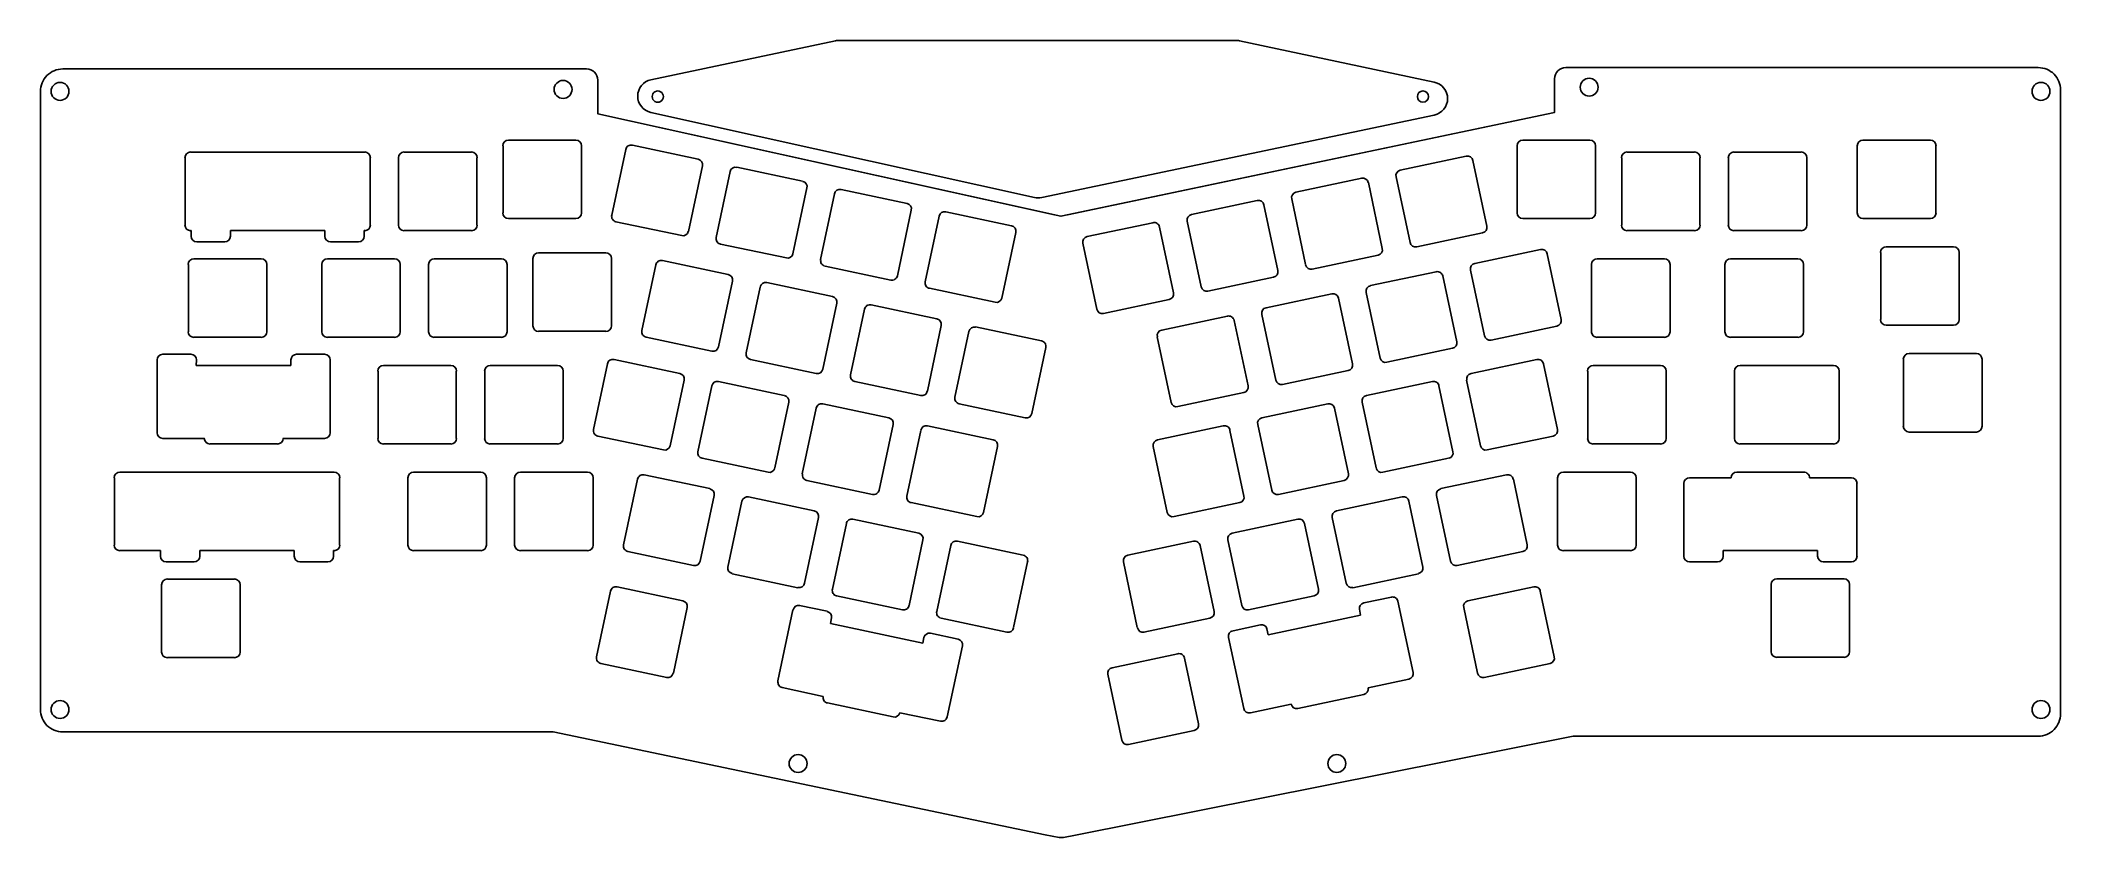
# Model space of a CAD drawing. Header units: millimetres. Extents: x -5 to 355, y -145 to -3.
import ezdxf

# ---------------------------------------------------------------- set-up
doc = ezdxf.new("R2010")
doc.units = ezdxf.units.MM
doc.layers.get('0').update_dxf_attribs({"linetype": 'CONTINUOUS'})

msp = doc.modelspace()

# ---------------------------------------------------------------- linework, layer by layer
for p, q in [((-0.26, -7.85), (-1.26, -7.85)), ((269.41, -11.1), (269.49, -11.1)), ((175.67, -33.89), (94.18, -15.85)), ((264.91, -15.6), (178, -33.89)), ((77.29, -21.57), (77.29, -33.55)), ((90.29, -20.55), (78.26, -20.55)), ((91.26, -21.57), (91.26, -33.55)), ((112.09, -23.94), (100.36, -21.44)), ((258.22, -21.57), (258.22, -33.55)), ((271.22, -20.55), (259.24, -20.55)), ((272.23, -21.57), (272.23, -33.55)), ((318.93, -21.57), (318.93, -33.55)), ((331.97, -20.55), (319.94, -20.55)), ((332.94, -21.57), (332.94, -33.55)), ((355.21, -22.36), (355.21, -20.6)), ((355.21, -22.36), (355.21, -20.6)), ((20.56, -23.69), (20.56, -35.71)), ((52.61, -22.71), (21.54, -22.71)), ((53.58, -23.69), (53.58, -35.71)), ((58.66, -23.69), (58.66, -35.71)), ((71.66, -22.71), (59.64, -22.71)), ((72.63, -23.69), (72.63, -35.71)), ((99.18, -22.2), (96.68, -33.93)), ((112.89, -25.13), (110.39, -36.85)), ((249.16, -23.43), (237.39, -25.93)), ((250.35, -24.19), (252.85, -35.92)), ((276.89, -23.69), (276.89, -35.71)), ((289.89, -22.71), (277.86, -22.71)), ((290.86, -23.69), (290.86, -35.71)), ((295.94, -23.69), (295.94, -35.71)), ((308.94, -22.71), (296.91, -22.71)), ((309.91, -23.69), (309.91, -35.71)), ((117.8, -26.18), (115.3, -37.91)), ((130.71, -27.88), (118.99, -25.38)), ((230.54, -27.37), (218.77, -29.87)), ((231.72, -28.13), (234.18, -39.9)), ((236.63, -27.12), (239.13, -38.84)), ((131.52, -29.06), (129.02, -40.83)), ((136.43, -30.12), (133.93, -41.89)), ((149.38, -31.86), (137.61, -29.36)), ((211.87, -31.35), (200.14, -33.85)), ((213.05, -32.11), (215.55, -43.84)), ((218.01, -31.05), (220.5, -42.78)), ((90.29, -34.57), (78.26, -34.57)), ((109.21, -37.61), (97.44, -35.12)), ((150.14, -33.04), (147.65, -44.77)), ((155.1, -34.1), (152.6, -45.83)), ((168.01, -35.84), (156.28, -33.34)), ((193.24, -35.29), (181.51, -37.78)), ((199.38, -35.03), (201.88, -46.76)), ((271.22, -34.57), (259.24, -34.57)), ((331.97, -34.57), (319.94, -34.57)), ((21.62, -36.68), (21.54, -36.68)), ((21.62, -37.7), (21.62, -36.68)), ((27.63, -38.71), (22.64, -38.71)), ((28.65, -36.68), (28.65, -37.7)), ((45.5, -36.68), (28.65, -36.68)), ((45.5, -37.7), (45.5, -36.68)), ((51.51, -38.71), (46.51, -38.71)), ((52.52, -36.68), (52.52, -37.7)), ((52.61, -36.68), (52.52, -36.68)), ((71.66, -36.68), (59.64, -36.68)), ((127.84, -41.59), (116.07, -39.1)), ((168.77, -37.02), (166.27, -48.75)), ((180.75, -38.97), (183.25, -50.74)), ((194.43, -36.09), (196.92, -47.82)), ((252.04, -37.11), (240.32, -39.6)), ((289.89, -36.68), (277.86, -36.68)), ((308.94, -36.68), (296.91, -36.68)), ((336.12, -39.6), (324.09, -39.6)), ((21.16, -42.74), (21.16, -54.76)), ((34.15, -41.76), (22.13, -41.76)), ((35.13, -42.74), (35.13, -54.76)), ((44.95, -42.74), (44.95, -54.76)), ((57.94, -41.76), (45.96, -41.76)), ((58.96, -42.74), (58.96, -54.76)), ((64, -42.74), (64, -54.76)), ((76.99, -41.76), (65.01, -41.76)), ((78.01, -42.74), (78.01, -54.76)), ((82.62, -41.68), (82.62, -53.7)), ((95.62, -40.7), (83.64, -40.7)), ((96.64, -41.68), (96.64, -53.7)), ((104.55, -42.82), (102.05, -54.55)), ((117.46, -44.56), (105.74, -42.06)), ((146.46, -45.53), (134.74, -43.07)), ((233.41, -41.09), (221.69, -43.58)), ((262.41, -40.07), (250.69, -42.57)), ((263.6, -40.83), (266.1, -52.56)), ((271.51, -42.74), (271.51, -54.76)), ((284.51, -41.76), (272.53, -41.76)), ((285.53, -42.74), (285.53, -54.76)), ((295.31, -42.74), (295.31, -54.76)), ((308.34, -41.76), (296.32, -41.76)), ((309.32, -42.74), (309.32, -54.76)), ((323.12, -40.62), (323.12, -52.6)), ((337.09, -40.62), (337.09, -52.6)), ((118.23, -45.74), (115.73, -57.47)), ((123.18, -46.8), (120.68, -58.53)), ((136.09, -48.49), (124.36, -46)), ((214.79, -45.02), (203.06, -47.52)), ((243.79, -44.05), (232.06, -46.5)), ((244.97, -44.81), (247.47, -56.54)), ((249.92, -43.75), (252.42, -55.48)), ((136.85, -49.68), (134.35, -61.45)), ((154.72, -52.47), (142.99, -49.98)), ((165.09, -49.51), (153.36, -47.01)), ((196.16, -49), (184.44, -51.5)), ((225.16, -47.99), (213.43, -50.48)), ((226.34, -48.75), (228.84, -60.52)), ((231.3, -47.73), (233.8, -59.46)), ((141.81, -50.74), (139.31, -62.46)), ((155.48, -53.66), (153.02, -65.38)), ((173.34, -56.41), (161.62, -53.91)), ((206.53, -51.96), (194.81, -54.46)), ((207.72, -52.73), (210.22, -64.45)), ((212.67, -51.67), (215.17, -63.39)), ((265.33, -53.74), (253.61, -56.24)), ((336.12, -53.62), (324.09, -53.62)), ((34.15, -55.73), (22.13, -55.73)), ((57.94, -55.73), (45.96, -55.73)), ((76.99, -55.73), (65.01, -55.73)), ((95.62, -54.67), (83.64, -54.67)), ((114.54, -58.23), (102.82, -55.73)), ((160.43, -54.72), (157.93, -66.44)), ((174.15, -57.6), (171.65, -69.36)), ((194, -55.65), (196.5, -67.37)), ((284.51, -55.73), (272.53, -55.73)), ((308.34, -55.73), (296.32, -55.73)), ((15.57, -72.79), (15.57, -59.8)), ((16.58, -58.78), (21.58, -58.78)), ((22.59, -59.8), (22.55, -60.81)), ((39.44, -60.81), (22.55, -60.81)), ((39.44, -60.81), (39.44, -59.8)), ((40.46, -58.78), (45.45, -58.78)), ((46.47, -59.8), (46.47, -72.79)), ((67.98, -60.81), (55.95, -60.81)), ((87.03, -60.81), (75, -60.81)), ((95.92, -60.47), (93.42, -72.2)), ((108.83, -62.21), (97.1, -59.71)), ((133.17, -62.21), (121.44, -59.71)), ((246.71, -57.72), (234.98, -60.22)), ((261.74, -59.71), (250.01, -62.21)), ((262.92, -60.47), (265.42, -72.2)), ((283.83, -60.81), (271.81, -60.81)), ((314.69, -60.81), (298.02, -60.81)), ((327.18, -59.67), (327.18, -71.65)), ((340.18, -58.65), (328.16, -58.65)), ((341.2, -59.67), (341.2, -71.65)), ((54.98, -61.79), (54.98, -73.81)), ((68.95, -61.79), (68.95, -73.81)), ((74.03, -61.79), (74.03, -73.81)), ((88, -61.79), (88, -73.81)), ((109.63, -63.39), (107.13, -75.12)), ((114.54, -64.41), (112.04, -76.18)), ((127.45, -66.15), (115.73, -63.65)), ((151.84, -66.15), (140.07, -63.65)), ((228.08, -61.7), (216.35, -64.2)), ((243.11, -63.65), (231.34, -66.15)), ((244.29, -64.41), (246.79, -76.18)), ((249.21, -63.39), (251.7, -75.12)), ((270.84, -61.79), (270.84, -73.81)), ((284.81, -61.79), (284.81, -73.81)), ((297, -61.79), (297, -73.81)), ((315.71, -61.79), (315.71, -73.81)), ((128.26, -67.33), (125.76, -79.06)), ((133.17, -68.39), (130.67, -80.12)), ((146.12, -70.13), (134.35, -67.63)), ((170.47, -70.13), (158.7, -67.63)), ((209.45, -65.64), (197.69, -68.14)), ((224.48, -67.63), (212.71, -70.13)), ((225.67, -68.39), (228.12, -80.12)), ((230.58, -67.33), (233.08, -79.06)), ((146.89, -71.31), (144.39, -83.04)), ((164.75, -74.06), (153.02, -71.57)), ((205.81, -71.57), (194.09, -74.06)), ((211.95, -71.31), (214.45, -83.04)), ((24.03, -73.81), (16.58, -73.81)), ((37.03, -74.78), (25.01, -74.78)), ((45.45, -73.81), (38, -73.81)), ((67.98, -74.78), (55.95, -74.78)), ((87.03, -74.78), (75, -74.78)), ((105.95, -75.88), (94.18, -73.39)), ((151.84, -72.37), (149.34, -84.1)), ((165.51, -75.25), (163.01, -87.02)), ((193.32, -75.25), (195.82, -87.02)), ((207, -72.37), (209.5, -84.1)), ((264.66, -73.39), (252.89, -75.88)), ((283.83, -74.78), (271.81, -74.78)), ((314.69, -74.78), (298.02, -74.78)), ((340.18, -72.67), (328.16, -72.67)), ((124.58, -79.86), (112.81, -77.36)), ((245.99, -77.36), (234.26, -79.86)), ((7.95, -80.84), (7.95, -92.86)), ((25.6, -79.86), (8.92, -79.86)), ((47.15, -79.86), (25.6, -79.86)), ((48.12, -80.84), (48.12, -92.86)), ((60.31, -80.84), (60.31, -92.86)), ((73.31, -79.86), (61.33, -79.86)), ((74.33, -80.84), (74.33, -92.86)), ((79.36, -80.84), (79.36, -92.86)), ((92.36, -79.86), (80.38, -79.86)), ((93.38, -80.84), (93.38, -92.86)), ((101.29, -81.09), (98.79, -92.82)), ((114.2, -82.78), (102.48, -80.33)), ((143.2, -83.8), (131.48, -81.3)), ((227.36, -81.3), (215.63, -83.8)), ((256.36, -80.33), (244.63, -82.78)), ((257.59, -81.09), (260.04, -92.82)), ((265.46, -80.84), (265.46, -92.86)), ((278.46, -79.86), (266.48, -79.86)), ((279.47, -80.84), (279.47, -92.86)), ((287.98, -94.85), (287.98, -81.85)), ((289, -80.84), (296.41, -80.84)), ((309.4, -79.86), (297.42, -79.86)), ((310.42, -80.84), (317.87, -80.84)), ((318.84, -81.85), (318.84, -94.85)), ((114.97, -84.01), (112.47, -95.74)), ((119.92, -85.03), (117.42, -96.8)), ((132.83, -86.76), (121.1, -84.27)), ((161.83, -87.78), (150.1, -85.28)), ((208.73, -85.28), (197.01, -87.78)), ((237.73, -84.27), (226.01, -86.76)), ((238.92, -85.03), (241.42, -96.8)), ((243.87, -84.01), (246.37, -95.74)), ((133.59, -87.95), (131.09, -99.67)), ((138.55, -89.01), (136.05, -100.73)), ((151.46, -90.74), (139.73, -88.24)), ((219.11, -88.24), (207.38, -90.74)), ((220.29, -89.01), (222.79, -100.73)), ((225.24, -87.95), (227.74, -99.67)), ((152.22, -91.93), (149.76, -103.65)), ((157.17, -92.94), (154.67, -104.71)), ((170.08, -94.68), (158.36, -92.18)), ((200.48, -92.18), (188.75, -94.68)), ((201.66, -92.94), (204.16, -104.71)), ((206.62, -91.93), (209.12, -103.65)), ((16.16, -93.83), (8.92, -93.83)), ((16.16, -94.85), (16.16, -93.83)), ((22.17, -95.86), (17.18, -95.86)), ((23.19, -93.83), (23.19, -94.85)), ((40.04, -93.83), (23.19, -93.83)), ((40.04, -94.85), (40.04, -93.83)), ((46.05, -95.86), (41.05, -95.86)), ((47.06, -93.83), (47.06, -94.85)), ((47.15, -93.83), (47.06, -93.83)), ((73.31, -93.83), (61.33, -93.83)), ((92.36, -93.83), (80.38, -93.83)), ((111.28, -96.5), (99.56, -94)), ((170.89, -95.86), (168.39, -107.59)), ((187.99, -95.86), (190.45, -107.59)), ((259.28, -94), (247.55, -96.5)), ((278.46, -93.83), (266.48, -93.83)), ((293.99, -95.86), (289, -95.86)), ((295.01, -93.83), (294.97, -94.85)), ((311.86, -93.83), (295.01, -93.83)), ((311.86, -94.85), (311.86, -93.83)), ((317.87, -95.86), (312.87, -95.86)), ((16.37, -99.93), (16.37, -111.95)), ((29.37, -98.95), (17.39, -98.95)), ((30.38, -99.93), (30.38, -111.95)), ((109.38, -102.81), (97.65, -100.31)), ((129.91, -100.48), (118.18, -97.98)), ((240.65, -97.98), (228.93, -100.48)), ((261.19, -100.31), (249.46, -102.81)), ((303.56, -99.89), (303.56, -111.91)), ((316.56, -98.91), (304.58, -98.91)), ((317.57, -99.89), (317.57, -111.91)), ((96.47, -101.07), (93.97, -112.8)), ((110.14, -103.99), (107.68, -115.72)), ((126.35, -117.12), (129.02, -104.42)), ((130.21, -103.65), (135.12, -104.67)), ((148.54, -104.42), (136.81, -101.92)), ((222.03, -101.92), (210.3, -104.42)), ((230.11, -104.33), (230.28, -105.35)), ((235.79, -102.13), (230.87, -103.15)), ((236.97, -102.89), (239.68, -115.59)), ((248.7, -103.99), (251.19, -115.72)), ((262.37, -101.07), (264.87, -112.8)), ((135.88, -105.86), (135.71, -106.87)), ((152.18, -110.38), (135.71, -106.87)), ((167.21, -108.4), (155.44, -105.9)), ((203.4, -105.9), (191.63, -108.4)), ((212.42, -107.08), (207.55, -108.14)), ((213.6, -107.84), (213.81, -108.86)), ((213.81, -108.86), (230.28, -105.35)), ((152.18, -110.38), (152.39, -109.37)), ((153.57, -108.61), (158.48, -109.67)), ((159.25, -110.85), (156.54, -123.55)), ((206.74, -109.33), (209.45, -122.03)), ((29.37, -112.92), (17.39, -112.92)), ((106.5, -116.48), (94.73, -113.98)), ((197.69, -112.25), (185.96, -114.75)), ((198.87, -113.05), (201.37, -124.78)), ((264.11, -113.98), (252.38, -116.48)), ((316.56, -112.88), (304.58, -112.88)), ((134.4, -119.87), (127.12, -118.3)), ((185.2, -115.93), (187.69, -127.7)), ((238.92, -116.78), (231.64, -118.34)), ((146.89, -123.55), (135.16, -121.05)), ((210.64, -122.79), (217.92, -121.26)), ((219.11, -122.03), (230.87, -119.53)), ((155.35, -124.31), (148.07, -122.79)), ((200.61, -125.96), (188.88, -128.46)), ((350.21, -126.98), (351.21, -126.98))]:
    msp.add_line(p, q)
for points in [[(137.23, -2.74, 0.052097), (136.61, -2.81), (103.69, -9.76, 0.806665), (103.66, -15.62), (172.14, -30.81, 0.106834), (173.41, -30.82), (243.45, -16.07, 0.81051), (243.45, -10.2), (208.7, -2.81, 0.052457), (208.07, -2.74)], [(-5.26, -113.22), (-5.26, -20.85), (-5.26, -11.85, -0.414214), (-1.26, -7.85), (5.79, -7.85), (92.18, -7.85, -0.414214), (94.18, -9.85), (94.18, -15.85), (176.83, -34.14), (264.91, -15.6), (264.91, -9.6, -0.414214), (266.91, -7.6), (344.37, -7.6), (351.21, -7.6, -0.414214), (355.21, -11.6), (355.21, -114.01, 0.001576), (355.21, -113.98), (355.21, -122.98, -0.414214), (351.21, -126.98), (344.16, -126.98), (268.24, -126.98), (179.44, -144.63), (177.3, -145.05, -0.095606), (176.54, -145.06), (174.03, -144.59), (86.24, -126.22), (5.79, -126.22), (-1.26, -126.22, -0.414214), (-5.26, -122.22), (-5.26, -113.22)], [(240.43, -12.77, 1), (242.43, -12.77, 1)]]:
    msp.add_lwpolyline(points, format="xyb", close=True)
for centre in [(-1.76, -11.85), (88, -11.5), (271.09, -11.1), (351.71, -11.85), (-1.76, -122.22), (351.71, -122.22), (129.94, -131.86), (226.06, -131.86)]:
    msp.add_circle(centre, 1.6)
at = {"extrusion": (0, 0, -1)}
for centre, start, end in [((-104.9, -12.77), -0.2885, 180.2885), ((-104.9, -12.78), -180.2885, 0.2885)]:
    msp.add_arc(centre, 1, start, end, dxfattribs=at)
for points in [[(78.26, -20.55), (77.71, -20.55), (77.25, -21.02), (77.25, -21.57)], [(91.3, -21.57), (91.3, -21.02), (90.84, -20.55), (90.29, -20.55)], [(99.6, -21.57), (99.39, -21.74), (99.22, -21.95), (99.18, -22.2)], [(100.36, -21.44), (100.11, -21.4), (99.81, -21.44), (99.6, -21.57)], [(259.24, -20.55), (258.69, -20.55), (258.22, -21.02), (258.22, -21.57)], [(272.23, -21.57), (272.23, -21.02), (271.77, -20.55), (271.22, -20.55)], [(319.94, -20.55), (319.39, -20.55), (318.93, -21.02), (318.93, -21.57)], [(332.98, -21.57), (332.98, -21.02), (332.52, -20.55), (331.97, -20.55)], [(21.54, -22.67), (20.99, -22.67), (20.52, -23.14), (20.52, -23.69)], [(53.63, -23.69), (53.63, -23.14), (53.16, -22.67), (52.61, -22.67)], [(59.64, -22.67), (59.09, -22.67), (58.62, -23.14), (58.62, -23.69)], [(72.68, -23.69), (72.68, -23.14), (72.21, -22.67), (71.66, -22.67)], [(112.85, -25.13), (112.98, -24.58), (112.64, -24.07), (112.09, -23.94)], [(249.92, -23.56), (249.71, -23.43), (249.42, -23.39), (249.16, -23.43)], [(250.35, -24.19), (250.31, -23.94), (250.14, -23.73), (249.92, -23.56)], [(277.86, -22.67), (277.31, -22.67), (276.85, -23.14), (276.85, -23.69)], [(290.9, -23.69), (290.9, -23.14), (290.44, -22.67), (289.89, -22.67)], [(296.91, -22.67), (296.36, -22.67), (295.9, -23.14), (295.9, -23.69)], [(309.95, -23.69), (309.95, -23.14), (309.49, -22.67), (308.94, -22.67)], [(118.99, -25.42), (118.44, -25.29), (117.93, -25.63), (117.8, -26.18)], [(131.52, -29.1), (131.65, -28.55), (131.31, -28.05), (130.76, -27.92)], [(231.68, -28.13), (231.55, -27.58), (231.04, -27.24), (230.49, -27.37)], [(237.39, -25.93), (236.84, -26.06), (236.51, -26.56), (236.63, -27.12)], [(136.85, -29.49), (136.64, -29.66), (136.47, -29.87), (136.43, -30.12)], [(137.61, -29.36), (137.36, -29.32), (137.06, -29.36), (136.85, -29.49)], [(150.14, -33.04), (150.27, -32.49), (149.93, -31.98), (149.38, -31.86)], [(213.05, -32.11), (212.93, -31.56), (212.42, -31.22), (211.87, -31.35)], [(218.77, -29.87), (218.22, -29.99), (217.88, -30.5), (218.01, -31.05)], [(20.52, -35.71), (20.52, -36.26), (20.99, -36.72), (21.54, -36.72)], [(52.61, -36.72), (53.16, -36.72), (53.63, -36.26), (53.63, -35.71)], [(58.62, -35.71), (58.62, -36.26), (59.09, -36.72), (59.64, -36.72)], [(71.66, -36.72), (72.21, -36.72), (72.68, -36.26), (72.68, -35.71)], [(77.25, -33.55), (77.25, -34.1), (77.71, -34.57), (78.26, -34.57)], [(90.29, -34.57), (90.84, -34.57), (91.3, -34.1), (91.3, -33.55)], [(96.68, -33.93), (96.64, -34.18), (96.68, -34.48), (96.81, -34.69)], [(96.81, -34.69), (96.97, -34.9), (97.19, -35.07), (97.44, -35.12)], [(156.28, -33.34), (155.73, -33.21), (155.22, -33.55), (155.1, -34.1)], [(168.64, -36.26), (168.48, -36.05), (168.26, -35.88), (168.01, -35.84)], [(194, -35.41), (193.79, -35.29), (193.49, -35.24), (193.24, -35.29)], [(194.43, -36.05), (194.38, -35.79), (194.21, -35.58), (194, -35.41)], [(200.14, -33.85), (199.59, -33.97), (199.25, -34.48), (199.38, -35.03)], [(252.08, -37.11), (252.63, -36.98), (252.97, -36.47), (252.85, -35.92)], [(258.22, -33.55), (258.22, -34.1), (258.69, -34.57), (259.24, -34.57)], [(271.22, -34.57), (271.77, -34.57), (272.23, -34.1), (272.23, -33.55)], [(276.85, -35.71), (276.85, -36.26), (277.31, -36.72), (277.86, -36.72)], [(289.89, -36.72), (290.44, -36.72), (290.9, -36.26), (290.9, -35.71)], [(295.9, -35.71), (295.9, -36.26), (296.36, -36.72), (296.91, -36.72)], [(308.94, -36.72), (309.49, -36.72), (309.95, -36.26), (309.95, -35.71)], [(318.93, -33.55), (318.93, -34.1), (319.39, -34.57), (319.94, -34.57)], [(331.97, -34.57), (332.52, -34.57), (332.98, -34.1), (332.98, -33.55)], [(21.62, -37.7), (21.62, -38.25), (22.09, -38.71), (22.64, -38.71)], [(27.63, -38.71), (28.18, -38.71), (28.65, -38.25), (28.65, -37.7)], [(45.5, -37.7), (45.5, -38.25), (45.96, -38.71), (46.51, -38.71)], [(51.51, -38.71), (52.06, -38.71), (52.52, -38.25), (52.52, -37.7)], [(109.17, -37.61), (109.72, -37.74), (110.22, -37.4), (110.35, -36.85)], [(115.3, -37.91), (115.18, -38.46), (115.52, -38.97), (116.07, -39.1)], [(168.77, -37.02), (168.81, -36.77), (168.77, -36.47), (168.64, -36.26)], [(181.51, -37.78), (180.96, -37.91), (180.62, -38.42), (180.75, -38.97)], [(239.13, -38.84), (239.26, -39.39), (239.76, -39.73), (240.32, -39.6)], [(324.09, -39.6), (323.54, -39.6), (323.08, -40.07), (323.08, -40.62)], [(337.13, -40.62), (337.13, -40.07), (336.67, -39.6), (336.12, -39.6)], [(22.13, -41.72), (21.58, -41.72), (21.11, -42.19), (21.11, -42.74)], [(35.17, -42.74), (35.17, -42.19), (34.7, -41.72), (34.15, -41.72)], [(45.96, -41.72), (45.41, -41.72), (44.95, -42.19), (44.95, -42.74)], [(58.96, -42.74), (58.96, -42.19), (58.49, -41.72), (57.94, -41.72)], [(65.01, -41.72), (64.46, -41.72), (64, -42.19), (64, -42.74)], [(78.01, -42.74), (78.01, -42.19), (77.54, -41.72), (76.99, -41.72)], [(83.64, -40.66), (83.09, -40.66), (82.62, -41.13), (82.62, -41.68)], [(96.64, -41.68), (96.64, -41.13), (96.17, -40.66), (95.62, -40.66)], [(104.98, -42.19), (104.76, -42.36), (104.59, -42.57), (104.55, -42.82)], [(105.74, -42.06), (105.48, -42.02), (105.19, -42.06), (104.98, -42.19)], [(127.84, -41.59), (128.39, -41.72), (128.89, -41.38), (129.02, -40.83)], [(133.97, -41.85), (133.93, -42.1), (133.97, -42.4), (134.1, -42.61)], [(134.1, -42.61), (134.27, -42.82), (134.48, -42.99), (134.74, -43.03)], [(220.5, -42.82), (220.63, -43.37), (221.14, -43.71), (221.69, -43.58)], [(233.41, -41.09), (233.97, -40.96), (234.3, -40.45), (234.18, -39.9)], [(250.69, -42.57), (250.14, -42.69), (249.8, -43.2), (249.92, -43.75)], [(263.17, -40.2), (262.96, -40.07), (262.67, -40.03), (262.41, -40.07)], [(263.6, -40.83), (263.56, -40.58), (263.39, -40.37), (263.17, -40.2)], [(272.53, -41.72), (271.98, -41.72), (271.51, -42.19), (271.51, -42.74)], [(285.53, -42.74), (285.53, -42.19), (285.06, -41.72), (284.51, -41.72)], [(296.32, -41.72), (295.77, -41.72), (295.31, -42.19), (295.31, -42.74)], [(309.36, -42.74), (309.36, -42.19), (308.9, -41.72), (308.34, -41.72)], [(118.23, -45.74), (118.35, -45.19), (118.01, -44.68), (117.46, -44.56)], [(124.36, -46), (123.81, -45.87), (123.31, -46.21), (123.18, -46.76)], [(146.46, -45.53), (146.72, -45.57), (147.01, -45.53), (147.22, -45.4)], [(147.22, -45.4), (147.44, -45.23), (147.61, -45.02), (147.65, -44.77)], [(152.6, -45.83), (152.56, -46.08), (152.6, -46.38), (152.73, -46.59)], [(152.73, -46.59), (152.9, -46.8), (153.11, -46.97), (153.36, -47.01)], [(201.88, -46.76), (202, -47.31), (202.51, -47.65), (203.06, -47.52)], [(214.79, -45.02), (215.34, -44.9), (215.68, -44.39), (215.55, -43.84)], [(232.06, -46.55), (231.51, -46.67), (231.17, -47.18), (231.3, -47.73)], [(244.55, -44.18), (244.34, -44.05), (244.04, -44.01), (243.79, -44.05)], [(244.97, -44.81), (244.93, -44.56), (244.76, -44.34), (244.55, -44.18)], [(136.85, -49.68), (136.98, -49.13), (136.64, -48.62), (136.09, -48.49)], [(142.23, -50.1), (142.02, -50.27), (141.85, -50.48), (141.81, -50.74)], [(142.99, -49.98), (142.74, -49.93), (142.44, -49.98), (142.23, -50.1)], [(165.09, -49.51), (165.64, -49.64), (166.15, -49.3), (166.27, -48.75)], [(196.16, -49), (196.71, -48.87), (197.05, -48.37), (196.92, -47.82)], [(226.34, -48.75), (226.22, -48.2), (225.71, -47.86), (225.16, -47.99)], [(82.62, -53.7), (82.62, -54.25), (83.09, -54.72), (83.64, -54.72)], [(95.62, -54.72), (96.17, -54.72), (96.64, -54.25), (96.64, -53.7)], [(155.48, -53.66), (155.61, -53.11), (155.27, -52.6), (154.72, -52.47)], [(161.62, -53.95), (161.07, -53.83), (160.56, -54.17), (160.43, -54.72)], [(183.25, -50.74), (183.38, -51.29), (183.88, -51.63), (184.44, -51.5)], [(207.29, -52.09), (207.08, -51.96), (206.79, -51.92), (206.53, -51.96)], [(207.72, -52.73), (207.68, -52.47), (207.51, -52.26), (207.29, -52.09)], [(213.43, -50.48), (212.88, -50.61), (212.54, -51.12), (212.67, -51.67)], [(265.33, -53.74), (265.88, -53.62), (266.22, -53.11), (266.1, -52.56)], [(323.08, -52.6), (323.08, -53.15), (323.54, -53.62), (324.09, -53.62)], [(336.12, -53.62), (336.67, -53.62), (337.13, -53.15), (337.13, -52.6)], [(21.11, -54.76), (21.11, -55.31), (21.58, -55.77), (22.13, -55.77)], [(34.15, -55.77), (34.7, -55.77), (35.17, -55.31), (35.17, -54.76)], [(44.95, -54.76), (44.95, -55.31), (45.41, -55.77), (45.96, -55.77)], [(57.94, -55.77), (58.49, -55.77), (58.96, -55.31), (58.96, -54.76)], [(64, -54.76), (64, -55.31), (64.46, -55.77), (65.01, -55.77)], [(76.99, -55.77), (77.54, -55.77), (78.01, -55.31), (78.01, -54.76)], [(102.05, -54.55), (102.01, -54.8), (102.05, -55.1), (102.18, -55.31)], [(102.18, -55.31), (102.35, -55.52), (102.56, -55.69), (102.82, -55.73)], [(114.54, -58.23), (115.09, -58.36), (115.6, -58.02), (115.73, -57.47)], [(174.02, -56.83), (173.85, -56.62), (173.64, -56.45), (173.39, -56.41)], [(174.15, -57.6), (174.19, -57.34), (174.15, -57.04), (174.02, -56.83)], [(194.81, -54.46), (194.26, -54.59), (193.92, -55.1), (194.04, -55.65)], [(246.71, -57.72), (247.26, -57.6), (247.6, -57.09), (247.47, -56.54)], [(252.42, -55.48), (252.55, -56.03), (253.06, -56.37), (253.61, -56.24)], [(271.51, -54.76), (271.51, -55.01), (271.64, -55.27), (271.81, -55.48)], [(271.81, -55.48), (272.02, -55.65), (272.28, -55.77), (272.53, -55.77)], [(284.51, -55.77), (285.06, -55.77), (285.53, -55.31), (285.53, -54.76)], [(295.31, -54.76), (295.31, -55.01), (295.43, -55.27), (295.6, -55.48)], [(295.6, -55.48), (295.81, -55.65), (296.07, -55.77), (296.32, -55.77)], [(308.34, -55.77), (308.9, -55.77), (309.36, -55.31), (309.36, -54.76)], [(16.58, -58.78), (16.03, -58.78), (15.57, -59.25), (15.57, -59.8)], [(22.59, -59.8), (22.59, -59.25), (22.13, -58.78), (21.58, -58.78)], [(40.46, -58.78), (39.91, -58.78), (39.44, -59.25), (39.44, -59.8)], [(46.47, -59.8), (46.47, -59.25), (46.01, -58.78), (45.45, -58.78)], [(55.95, -60.77), (55.4, -60.77), (54.94, -61.24), (54.94, -61.79)], [(68.99, -61.79), (68.99, -61.24), (68.53, -60.77), (67.98, -60.77)], [(75, -60.77), (74.45, -60.77), (73.99, -61.24), (73.99, -61.79)], [(88.04, -61.79), (88.04, -61.24), (87.58, -60.77), (87.03, -60.77)], [(96.34, -59.84), (96.13, -60.01), (95.96, -60.22), (95.92, -60.47)], [(97.1, -59.71), (96.85, -59.67), (96.55, -59.71), (96.34, -59.84)], [(120.68, -58.53), (120.55, -59.08), (120.89, -59.58), (121.44, -59.71)], [(228.08, -61.7), (228.63, -61.57), (228.97, -61.07), (228.84, -60.52)], [(233.8, -59.46), (233.92, -60.01), (234.43, -60.35), (234.98, -60.22)], [(262.5, -59.84), (262.29, -59.71), (261.99, -59.67), (261.74, -59.71)], [(262.92, -60.47), (262.88, -60.22), (262.71, -60.01), (262.5, -59.84)], [(271.81, -60.77), (271.26, -60.77), (270.8, -61.24), (270.8, -61.79)], [(284.85, -61.79), (284.85, -61.24), (284.38, -60.77), (283.83, -60.77)], [(298.02, -60.77), (297.47, -60.77), (297, -61.24), (297, -61.79)], [(315.71, -61.79), (315.71, -61.24), (315.25, -60.77), (314.69, -60.77)], [(328.16, -58.65), (327.61, -58.65), (327.14, -59.12), (327.14, -59.67)], [(341.2, -59.67), (341.2, -59.12), (340.73, -58.65), (340.18, -58.65)], [(109.59, -63.39), (109.72, -62.84), (109.38, -62.34), (108.83, -62.21)], [(115.73, -63.65), (115.18, -63.52), (114.67, -63.86), (114.54, -64.41)], [(133.17, -62.21), (133.72, -62.34), (134.23, -62), (134.35, -61.45)], [(139.31, -62.46), (139.27, -62.72), (139.31, -63.01), (139.43, -63.23)], [(139.43, -63.23), (139.6, -63.44), (139.82, -63.61), (140.07, -63.65)], [(209.45, -65.64), (210, -65.51), (210.34, -65), (210.22, -64.45)], [(215.17, -63.39), (215.3, -63.95), (215.8, -64.28), (216.35, -64.16)], [(243.87, -63.78), (243.66, -63.65), (243.36, -63.61), (243.11, -63.65)], [(244.29, -64.41), (244.25, -64.16), (244.08, -63.95), (243.87, -63.78)], [(250.01, -62.21), (249.46, -62.34), (249.12, -62.84), (249.25, -63.39)], [(128.26, -67.33), (128.39, -66.78), (128.05, -66.27), (127.5, -66.15)], [(133.59, -67.76), (133.38, -67.92), (133.21, -68.14), (133.17, -68.39)], [(134.35, -67.63), (134.1, -67.59), (133.8, -67.63), (133.59, -67.76)], [(151.8, -66.15), (152.05, -66.19), (152.35, -66.15), (152.56, -66.02)], [(152.56, -66.02), (152.77, -65.85), (152.94, -65.64), (152.98, -65.38)], [(157.93, -66.44), (157.89, -66.7), (157.93, -66.99), (158.06, -67.2)], [(158.06, -67.2), (158.23, -67.42), (158.44, -67.59), (158.7, -67.63)], [(196.5, -67.37), (196.63, -67.92), (197.14, -68.26), (197.69, -68.14)], [(225.63, -68.39), (225.5, -67.84), (224.99, -67.5), (224.44, -67.63)], [(231.34, -66.15), (230.79, -66.27), (230.45, -66.78), (230.58, -67.33)], [(146.89, -71.31), (147.01, -70.76), (146.67, -70.25), (146.12, -70.13)], [(153.02, -71.57), (152.47, -71.44), (151.97, -71.78), (151.84, -72.33)], [(170.47, -70.13), (171.02, -70.25), (171.52, -69.91), (171.65, -69.36)], [(206.58, -71.69), (206.36, -71.57), (206.07, -71.52), (205.81, -71.57)], [(207, -72.33), (206.96, -72.07), (206.79, -71.86), (206.58, -71.69)], [(212.71, -70.13), (212.16, -70.25), (211.82, -70.76), (211.95, -71.31)], [(327.14, -71.65), (327.14, -72.2), (327.61, -72.67), (328.16, -72.67)], [(340.18, -72.67), (340.73, -72.67), (341.2, -72.2), (341.2, -71.65)], [(15.57, -72.79), (15.57, -73.34), (16.03, -73.81), (16.58, -73.81)], [(23.99, -73.81), (23.99, -74.36), (24.46, -74.82), (25.01, -74.82)], [(37.03, -74.82), (37.58, -74.82), (38.05, -74.36), (38.05, -73.81)], [(45.45, -73.81), (46.01, -73.81), (46.47, -73.34), (46.47, -72.79)], [(54.94, -73.81), (54.94, -74.36), (55.4, -74.82), (55.95, -74.82)], [(67.98, -74.82), (68.53, -74.82), (68.99, -74.36), (68.99, -73.81)], [(73.99, -73.81), (73.99, -74.36), (74.45, -74.82), (75, -74.82)], [(87.03, -74.82), (87.58, -74.82), (88.04, -74.36), (88.04, -73.81)], [(93.42, -72.2), (93.38, -72.45), (93.42, -72.75), (93.55, -72.96)], [(93.55, -72.96), (93.71, -73.17), (93.93, -73.34), (94.18, -73.39)], [(105.91, -75.88), (106.46, -76.01), (106.97, -75.67), (107.09, -75.12)], [(165.39, -74.49), (165.22, -74.27), (165, -74.11), (164.75, -74.06)], [(165.51, -75.25), (165.55, -74.99), (165.51, -74.7), (165.39, -74.49)], [(194.09, -74.06), (193.54, -74.19), (193.2, -74.7), (193.32, -75.25)], [(251.7, -75.12), (251.83, -75.67), (252.34, -76.01), (252.89, -75.88)], [(264.66, -73.39), (265.21, -73.26), (265.55, -72.75), (265.42, -72.2)], [(270.8, -73.81), (270.8, -74.06), (270.92, -74.32), (271.09, -74.53)], [(271.09, -74.53), (271.3, -74.7), (271.56, -74.82), (271.81, -74.82)], [(283.83, -74.82), (284.38, -74.82), (284.85, -74.36), (284.85, -73.81)], [(297, -73.81), (297, -74.36), (297.47, -74.82), (298.02, -74.82)], [(314.69, -74.82), (315.25, -74.82), (315.71, -74.36), (315.71, -73.81)], [(112.04, -76.18), (111.92, -76.73), (112.26, -77.24), (112.81, -77.36)], [(124.58, -79.86), (125.13, -79.99), (125.63, -79.65), (125.76, -79.1)], [(233.08, -79.1), (233.2, -79.65), (233.71, -79.99), (234.26, -79.86)], [(246.03, -77.36), (246.58, -77.24), (246.92, -76.73), (246.79, -76.18)], [(8.92, -79.82), (8.37, -79.82), (7.91, -80.29), (7.91, -80.84)], [(48.16, -80.84), (48.16, -80.29), (47.7, -79.82), (47.15, -79.82)], [(61.33, -79.82), (60.78, -79.82), (60.31, -80.29), (60.31, -80.84)], [(74.33, -80.84), (74.33, -80.29), (73.86, -79.82), (73.31, -79.82)], [(80.38, -79.82), (79.83, -79.82), (79.36, -80.29), (79.36, -80.84)], [(93.38, -80.84), (93.38, -80.29), (92.91, -79.82), (92.36, -79.82)], [(101.72, -80.46), (101.5, -80.62), (101.33, -80.84), (101.29, -81.09)], [(102.48, -80.33), (102.22, -80.29), (101.93, -80.33), (101.72, -80.46)], [(114.97, -84.01), (115.09, -83.46), (114.75, -82.95), (114.2, -82.83)], [(130.71, -80.12), (130.67, -80.37), (130.71, -80.67), (130.84, -80.88)], [(130.84, -80.88), (131.01, -81.09), (131.22, -81.26), (131.48, -81.3)], [(227.36, -81.3), (227.91, -81.17), (228.25, -80.67), (228.12, -80.12)], [(244.63, -82.83), (244.08, -82.95), (243.74, -83.46), (243.87, -84.01)], [(257.12, -80.46), (256.91, -80.33), (256.61, -80.29), (256.36, -80.33)], [(257.54, -81.09), (257.5, -80.84), (257.33, -80.62), (257.12, -80.46)], [(266.48, -79.82), (265.93, -79.82), (265.46, -80.29), (265.46, -80.84)], [(279.47, -80.84), (279.47, -80.29), (279.01, -79.82), (278.46, -79.82)], [(289, -80.84), (288.45, -80.84), (287.98, -81.3), (287.98, -81.85)], [(297.42, -79.82), (296.87, -79.82), (296.41, -80.29), (296.41, -80.84)], [(310.12, -80.12), (309.91, -79.95), (309.66, -79.82), (309.4, -79.82)], [(310.42, -80.84), (310.42, -80.58), (310.29, -80.33), (310.12, -80.12)], [(318.89, -81.85), (318.89, -81.3), (318.42, -80.84), (317.87, -80.84)], [(121.1, -84.27), (120.55, -84.14), (120.05, -84.48), (119.92, -85.03)], [(143.2, -83.8), (143.46, -83.84), (143.75, -83.8), (143.96, -83.67)], [(143.96, -83.67), (144.18, -83.5), (144.35, -83.29), (144.39, -83.04)], [(149.34, -84.1), (149.3, -84.35), (149.34, -84.65), (149.47, -84.86)], [(149.47, -84.86), (149.64, -85.07), (149.85, -85.24), (150.1, -85.28)], [(208.73, -85.28), (209.28, -85.15), (209.62, -84.65), (209.5, -84.1)], [(214.45, -83.04), (214.58, -83.59), (215.08, -83.93), (215.63, -83.8)], [(238.49, -84.39), (238.28, -84.27), (237.99, -84.22), (237.73, -84.27)], [(238.92, -85.03), (238.88, -84.77), (238.71, -84.56), (238.49, -84.39)], [(133.59, -87.95), (133.72, -87.4), (133.38, -86.89), (132.83, -86.76)], [(138.97, -88.37), (138.76, -88.54), (138.59, -88.75), (138.55, -89.01)], [(139.73, -88.24), (139.48, -88.2), (139.18, -88.24), (138.97, -88.37)], [(161.83, -87.78), (162.38, -87.91), (162.89, -87.57), (163.01, -87.02)], [(195.82, -87.02), (195.95, -87.57), (196.46, -87.91), (197.01, -87.78)], [(220.29, -89.01), (220.16, -88.46), (219.66, -88.12), (219.11, -88.24)], [(226.01, -86.76), (225.46, -86.89), (225.12, -87.4), (225.24, -87.95)], [(7.91, -92.86), (7.91, -93.41), (8.37, -93.87), (8.92, -93.87)], [(47.15, -93.87), (47.7, -93.87), (48.16, -93.41), (48.16, -92.86)], [(60.31, -92.86), (60.31, -93.41), (60.78, -93.87), (61.33, -93.87)], [(73.31, -93.87), (73.86, -93.87), (74.33, -93.41), (74.33, -92.86)], [(79.36, -92.86), (79.36, -93.41), (79.83, -93.87), (80.38, -93.87)], [(92.36, -93.87), (92.91, -93.87), (93.38, -93.41), (93.38, -92.86)], [(98.79, -92.82), (98.75, -93.07), (98.79, -93.37), (98.92, -93.58)], [(98.92, -93.58), (99.09, -93.79), (99.3, -93.96), (99.56, -94)], [(152.22, -91.93), (152.35, -91.38), (152.01, -90.87), (151.46, -90.74)], [(158.36, -92.18), (157.81, -92.05), (157.3, -92.39), (157.17, -92.94)], [(201.24, -92.31), (201.03, -92.18), (200.73, -92.14), (200.48, -92.18)], [(201.66, -92.94), (201.62, -92.69), (201.45, -92.48), (201.24, -92.31)], [(207.38, -90.74), (206.83, -90.87), (206.49, -91.38), (206.62, -91.93)], [(259.28, -94), (259.83, -93.87), (260.17, -93.37), (260.04, -92.82)], [(265.46, -92.86), (265.46, -93.11), (265.59, -93.37), (265.76, -93.58)], [(265.76, -93.58), (265.97, -93.75), (266.22, -93.87), (266.48, -93.87)], [(278.46, -93.87), (279.01, -93.87), (279.47, -93.41), (279.47, -92.86)], [(16.16, -94.85), (16.16, -95.4), (16.63, -95.86), (17.18, -95.86)], [(22.17, -95.86), (22.72, -95.86), (23.19, -95.4), (23.19, -94.85)], [(40.04, -94.85), (40.04, -95.4), (40.5, -95.86), (41.05, -95.86)], [(46.05, -95.86), (46.6, -95.86), (47.06, -95.4), (47.06, -94.85)], [(111.28, -96.5), (111.83, -96.63), (112.34, -96.29), (112.47, -95.74)], [(117.42, -96.75), (117.29, -97.3), (117.63, -97.81), (118.18, -97.94)], [(170.76, -95.1), (170.59, -94.89), (170.38, -94.72), (170.13, -94.68)], [(170.89, -95.86), (170.93, -95.61), (170.89, -95.31), (170.76, -95.1)], [(188.75, -94.68), (188.2, -94.81), (187.86, -95.31), (187.99, -95.86)], [(240.65, -97.94), (241.2, -97.81), (241.54, -97.3), (241.42, -96.75)], [(246.37, -95.74), (246.5, -96.29), (247, -96.63), (247.55, -96.5)], [(287.98, -94.85), (287.98, -95.4), (288.45, -95.86), (289, -95.86)], [(293.99, -95.86), (294.54, -95.86), (295.01, -95.4), (295.01, -94.85)], [(311.86, -94.85), (311.86, -95.4), (312.32, -95.86), (312.87, -95.86)], [(317.87, -95.86), (318.42, -95.86), (318.89, -95.4), (318.89, -94.85)], [(17.39, -98.91), (16.84, -98.91), (16.37, -99.38), (16.37, -99.93)], [(30.38, -99.93), (30.38, -99.38), (29.92, -98.91), (29.37, -98.91)], [(96.89, -100.44), (96.68, -100.61), (96.51, -100.82), (96.47, -101.07)], [(97.65, -100.31), (97.4, -100.27), (97.1, -100.31), (96.89, -100.44)], [(129.91, -100.44), (130.46, -100.56), (130.97, -100.22), (131.09, -99.67)], [(136.05, -100.73), (136.01, -100.99), (136.05, -101.28), (136.17, -101.49)], [(222.03, -101.92), (222.58, -101.79), (222.92, -101.28), (222.79, -100.73)], [(227.74, -99.67), (227.87, -100.22), (228.38, -100.56), (228.93, -100.44)], [(261.95, -100.44), (261.74, -100.31), (261.44, -100.27), (261.19, -100.31)], [(262.37, -101.07), (262.33, -100.82), (262.16, -100.61), (261.95, -100.44)], [(304.58, -98.87), (304.03, -98.87), (303.56, -99.34), (303.56, -99.89)], [(317.57, -99.89), (317.57, -99.34), (317.11, -98.87), (316.56, -98.87)], [(110.14, -103.99), (110.27, -103.44), (109.93, -102.93), (109.38, -102.81)], [(130.25, -103.65), (129.7, -103.53), (129.19, -103.87), (129.06, -104.42)], [(136.17, -101.49), (136.34, -101.71), (136.56, -101.88), (136.81, -101.92)], [(148.54, -104.42), (148.79, -104.46), (149.09, -104.42), (149.3, -104.29)], [(149.3, -104.29), (149.51, -104.12), (149.68, -103.91), (149.72, -103.65)], [(209.12, -103.65), (209.24, -104.2), (209.75, -104.54), (210.3, -104.42)], [(230.87, -103.19), (230.32, -103.32), (229.99, -103.82), (230.11, -104.37)], [(236.55, -102.26), (236.34, -102.13), (236.04, -102.09), (235.79, -102.13)], [(236.97, -102.89), (236.93, -102.64), (236.76, -102.43), (236.55, -102.26)], [(249.46, -102.81), (248.91, -102.93), (248.57, -103.44), (248.7, -103.99)], [(135.88, -105.9), (136.01, -105.35), (135.67, -104.84), (135.12, -104.71)], [(154.67, -104.71), (154.63, -104.97), (154.67, -105.26), (154.8, -105.47)], [(154.8, -105.47), (154.97, -105.69), (155.18, -105.86), (155.44, -105.9)], [(167.21, -108.4), (167.76, -108.52), (168.26, -108.18), (168.39, -107.63)], [(190.49, -107.63), (190.62, -108.18), (191.12, -108.52), (191.67, -108.4)], [(203.4, -105.9), (203.95, -105.77), (204.29, -105.26), (204.16, -104.71)], [(213.6, -107.84), (213.48, -107.29), (212.97, -106.96), (212.42, -107.08)], [(153.57, -108.61), (153.02, -108.48), (152.52, -108.82), (152.39, -109.37)], [(159.25, -110.85), (159.37, -110.3), (159.04, -109.79), (158.48, -109.67)], [(207.51, -108.14), (206.96, -108.27), (206.62, -108.78), (206.74, -109.33)], [(16.37, -111.95), (16.37, -112.5), (16.84, -112.97), (17.39, -112.97)], [(29.37, -112.97), (29.92, -112.97), (30.38, -112.5), (30.38, -111.95)], [(93.97, -112.8), (93.93, -113.05), (93.97, -113.35), (94.1, -113.56)], [(94.1, -113.56), (94.27, -113.77), (94.48, -113.94), (94.73, -113.98)], [(185.96, -114.75), (185.41, -114.87), (185.07, -115.38), (185.2, -115.93)], [(198.45, -112.37), (198.24, -112.25), (197.94, -112.21), (197.69, -112.25)], [(198.87, -113.01), (198.83, -112.76), (198.66, -112.54), (198.45, -112.37)], [(264.11, -113.98), (264.66, -113.86), (265, -113.35), (264.87, -112.8)], [(303.56, -111.91), (303.56, -112.46), (304.03, -112.92), (304.58, -112.92)], [(316.56, -112.92), (317.11, -112.92), (317.57, -112.46), (317.57, -111.91)], [(106.46, -116.48), (107.01, -116.61), (107.52, -116.27), (107.64, -115.72)], [(126.35, -117.12), (126.31, -117.37), (126.35, -117.67), (126.48, -117.88)], [(126.48, -117.88), (126.65, -118.09), (126.86, -118.26), (127.12, -118.3)], [(230.87, -119.53), (231.42, -119.4), (231.76, -118.89), (231.64, -118.34)], [(238.92, -116.78), (239.47, -116.65), (239.81, -116.14), (239.68, -115.59)], [(251.19, -115.72), (251.32, -116.27), (251.83, -116.61), (252.38, -116.48)], [(134.4, -119.87), (134.35, -120.12), (134.4, -120.42), (134.52, -120.63)], [(134.52, -120.63), (134.69, -120.84), (134.91, -121.01), (135.16, -121.05)], [(209.45, -122.03), (209.58, -122.58), (210.09, -122.92), (210.64, -122.79)], [(217.92, -121.26), (218.05, -121.81), (218.56, -122.15), (219.11, -122.03)], [(146.89, -123.55), (147.44, -123.68), (147.94, -123.34), (148.07, -122.79)], [(155.35, -124.31), (155.9, -124.44), (156.41, -124.1), (156.54, -123.55)], [(200.61, -125.96), (201.16, -125.84), (201.5, -125.33), (201.37, -124.78)], [(187.69, -127.7), (187.82, -128.25), (188.33, -128.59), (188.88, -128.46)]]:
    msp.add_open_spline(points, degree=3)

doc.saveas('drawing.dxf')
